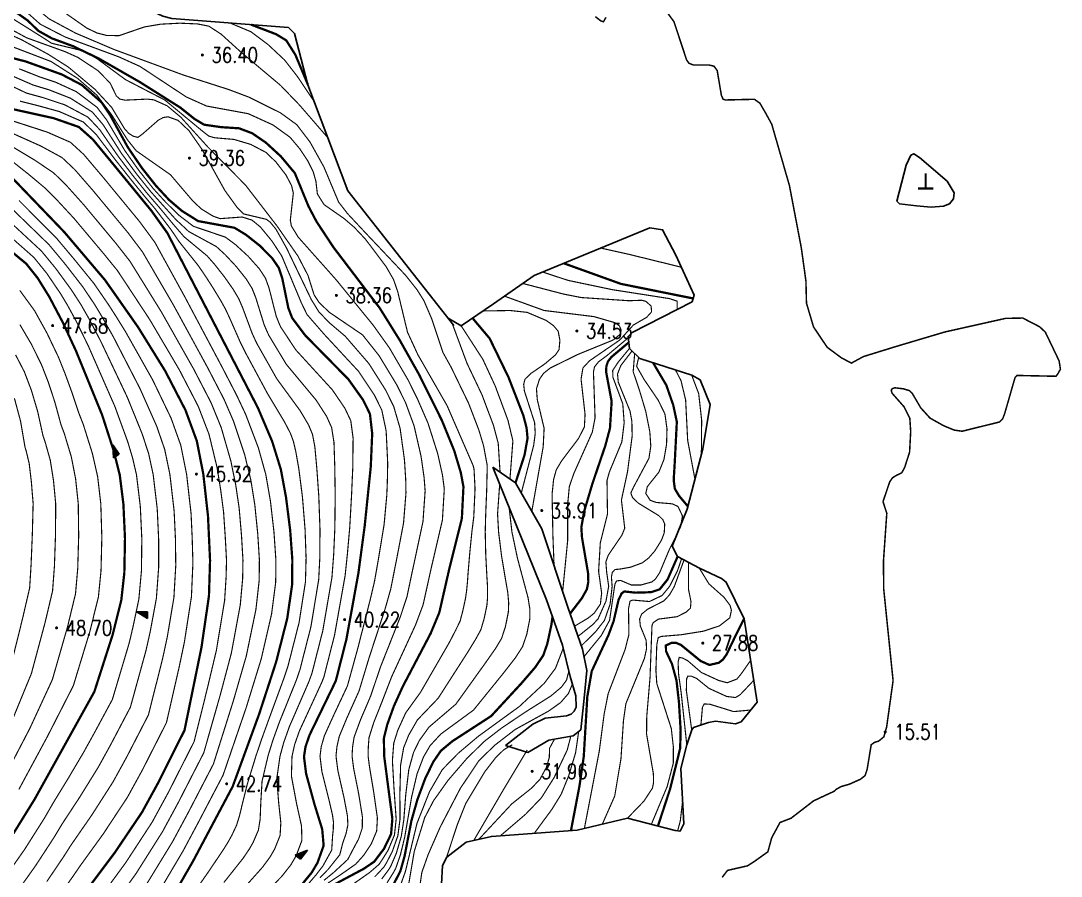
# Model space of a CAD drawing. Extents: x 404846 to 408477, y 3390929 to 3392894.
# Drawn here: x 406529 to 406598, y 3392298.3 to 3392355 of the extents above; entities that cross this region are included whole.
import ezdxf
from ezdxf.enums import TextEntityAlignment as Align

# ---------------------------------------------------------------- set-up
doc = ezdxf.new("R2010")
doc.units = 0
doc.header["$LTSCALE"] = 0.5
doc.layers.get('0').update_dxf_attribs({"linetype": 'CONTINUOUS'})
for name, color, linetype in [('DGX', 2, 'CONTINUOUS'), ('DMTZ', 3, 'CONTINUOUS'), ('GCD', 1, 'CONTINUOUS'), ('SXSS', 5, 'CONTINUOUS'), ('ZBTZ', 3, 'CONTINUOUS')]:
    doc.layers.add(name, color=color, linetype=linetype)
doc.styles.add('HZ', font='rs.shx', dxfattribs={"width": 0.8, "bigfont": 'hztxt.shx'})
doc.linetypes.add('1033B', pattern='A,1,[186,AAA.SHX,S=1,R=0,X=0,Y=0],1', length=2)
doc.linetypes.add('1161', pattern='A,0,[149,AAA.SHX,S=0.15,R=0,X=0,Y=0],-1.6', length=1.6)

# ---------------------------------------------------------------- blocks, each defined once
blk = doc.blocks.new('*U39')
at = {"linetype": 'Continuous'}
for points in [[(-0.3, 0.5), (0, 1.5), (-0.9, 0)], [(-0.3, 0.5), (0, 0), (0, 1.5)], [(-0.3, 0.5), (-0.9, 0), (0, 0)]]:
    blk.add_solid(points, dxfattribs=at)
blk = doc.blocks.new('gc201')
for p, q in [((0, 1.5), (-0.9, 0)), ((0, 0), (0, 1.5)), ((0, 0), (-0.9, 0))]:
    blk.add_line(p, q)
at = {"linetype": 'Continuous'}
blk.add_blockref('*U39', (0, 0), dxfattribs=at)
blk = doc.blocks.new('GC200')
at = {"linetype": 'Continuous', "const_width": 0.2, "flags": 128}
blk.add_lwpolyline([(-0.1, 0, 1), (0.1, 0, 1)], format="xyb", close=True, dxfattribs=at)
blk = doc.blocks.new('gc195')
for p, q in [((0, 0), (0, 2)), ((-1, 0), (1, 0))]:
    blk.add_line(p, q)
at = {"const_width": 0.3, "flags": 128}
for points in [[(0, 0), (0, 2)], [(1, 0), (-1, 0)]]:
    blk.add_lwpolyline(points, dxfattribs=at)

msp = doc.modelspace()

# ---------------------------------------------------------------- linework, layer by layer
at = {"layer": 'DGX', "linetype": 'Continuous', "flags": 128}
for points, const_width, elevation in [([(406549.385, 3392347.265), (406547.513, 3392349.427), (406546.251, 3392350.737), (406543.574, 3392352.988), (406542.314, 3392354.132), (406541.502, 3392354.661), (406540.743, 3392354.811), (406539.573, 3392354.86), (406538.297, 3392354.793), (406537.224, 3392354.61), (406535.547, 3392354.032), (406534.725, 3392354.046), (406534.092, 3392354.209), (406533.417, 3392354.53), (406531.621, 3392355.785), (406528.926, 3392358.342)], 0.075, 36), ([(406557.013, 3392333.031), (406556.28, 3392335.234), (406555.756, 3392336.462), (406555.291, 3392337.201), (406554.518, 3392338.172), (406551.823, 3392341.024), (406550.699, 3392342.228), (406550.099, 3392343.001), (406549.121, 3392345.336), (406548.203, 3392346.981), (406547.328, 3392348.13), (406546.248, 3392348.916), (406544.157, 3392349.955), (406542.84, 3392350.454), (406539.813, 3392351.423), (406535.214, 3392353.117), (406532.668, 3392354.2), (406530.911, 3392355.147), (406527.608, 3392357.882)], 0.075, 36.5), ([(406551.685, 3392334.201), (406549.476, 3392335.702), (406548.815, 3392336.336), (406548.475, 3392336.85), (406548.067, 3392338.146), (406547.4, 3392339.427), (406546.015, 3392341.419), (406543.926, 3392344.13), (406541.438, 3392346.647), (406539.65, 3392348.619), (406538.74, 3392349.38), (406537.846, 3392349.781), (406537.405, 3392349.827), (406535.941, 3392349.758), (406535.594, 3392349.831), (406535.366, 3392350.041), (406534.958, 3392350.889), (406534.145, 3392351.718), (406532.817, 3392352.591), (406531.981, 3392352.968), (406529.425, 3392353.891), (406525.185, 3392356.193), (406522.241, 3392356.992)], 0.075, 38.5), ([(406549.669, 3392297.695), (406551.771, 3392298.817), (406552.457, 3392299.284), (406553.104, 3392300.138), (406553.575, 3392301.11), (406553.661, 3392302.131), (406553.386, 3392304.22), (406553.118, 3392306.281), (406553.098, 3392307.458), (406553.317, 3392308.359), (406553.767, 3392309.61), (406554.356, 3392310.906), (406556.197, 3392314.412), (406556.771, 3392315.792), (406557.429, 3392318.676), (406558.266, 3392322.036), (406558.371, 3392324.134), (406558.196, 3392325.073), (406557.759, 3392326.527), (406556.95, 3392328.514), (406555.444, 3392331.548), (406554.142, 3392333.861), (406552.825, 3392335.974), (406549.758, 3392340.004), (406548.636, 3392341.706), (406548.107, 3392342.71), (406547.197, 3392344.926), (406546.275, 3392346.027), (406545.273, 3392346.946), (406544.369, 3392347.566), (406543.504, 3392347.892), (406542.314, 3392347.968), (406541.183, 3392348.133), (406540.545, 3392348.515), (406539.606, 3392349.266), (406536.926, 3392350.957), (406534.188, 3392352.524), (406532.491, 3392353.338), (406531.093, 3392353.855), (406530.2, 3392354.353), (406529.497, 3392355.032), (406527.955, 3392356.13)], 0.15, 37.5), ([(406552.387, 3392334.845), (406549.927, 3392337.863), (406547.425, 3392340.673), (406546.968, 3392341.418), (406546.898, 3392341.802), (406547.097, 3392343.602), (406546.981, 3392344.091), (406546.606, 3392344.804), (406545.946, 3392345.658), (406545.284, 3392346.294), (406544.277, 3392346.825), (406543.164, 3392347.156), (406541.88, 3392347.265), (406541.492, 3392347.379), (406541.061, 3392347.717), (406538.587, 3392349.763), (406535.966, 3392351.123), (406534.094, 3392352.504), (406533.172, 3392353.023), (406531.079, 3392353.529), (406530.53, 3392353.885), (406528.331, 3392355.265)], 0.075, 38), ([(406559.017, 3392325.53), (406557.287, 3392329.51), (406555.347, 3392332.894), (406554.663, 3392334.379), (406554.015, 3392337.068), (406553.74, 3392337.865), (406553.251, 3392338.716), (406551.875, 3392340.547), (406551.139, 3392341.327), (406550.45, 3392341.918), (406549.13, 3392342.838), (406548.691, 3392343.54), (406548.592, 3392344.397), (406548.407, 3392345.03), (406548.07, 3392345.708), (406547.534, 3392346.523), (406546.882, 3392347.297), (406545.751, 3392348.112), (406544.112, 3392348.861), (406541.349, 3392349.368), (406540.006, 3392349.969), (406536.935, 3392351.994), (406535.532, 3392352.629), (406531.974, 3392353.943), (406530.328, 3392354.793), (406529.361, 3392355.649)], 0.075, 37), ([(406549.166, 3392334.214), (406548.004, 3392335.548), (406547.632, 3392336.317), (406546.336, 3392339.416), (406545.677, 3392340.426), (406544.919, 3392341.346), (406544.359, 3392341.808), (406543.701, 3392342.012), (406542.241, 3392341.905), (406541.774, 3392342.071), (406540.999, 3392342.547), (406540.441, 3392343.071), (406538.951, 3392344.817), (406536.688, 3392346.401), (406536.111, 3392347.122), (406535.048, 3392348.801), (406534.084, 3392350.078), (406532.805, 3392351.199), (406531.032, 3392352.324), (406528.123, 3392353.436), (406523.585, 3392354.926)], 0.075, 39.5), ([(406550.539, 3392334.108), (406549.452, 3392335.033), (406548.791, 3392335.73), (406548.299, 3392336.52), (406546.642, 3392339.966), (406545.944, 3392341.21), (406545.565, 3392341.669), (406545.306, 3392341.861), (406543.805, 3392342.217), (406543.386, 3392342.629), (406542.558, 3392343.773), (406541.041, 3392346.502), (406540.182, 3392347.735), (406539.463, 3392348.416), (406538.801, 3392348.653), (406538.49, 3392348.611), (406538.155, 3392348.436), (406537.096, 3392347.508), (406536.793, 3392347.29), (406536.489, 3392347.369), (406536.186, 3392347.559), (406535.917, 3392347.857), (406535.052, 3392349.286), (406533.943, 3392350.482), (406532.2, 3392351.941), (406530.879, 3392352.783), (406529.127, 3392353.741), (406527.053, 3392354.689)], 0.075, 39), ([(406548.492, 3392349.645), (406547.363, 3392351.332), (406546.517, 3392352.419), (406545.414, 3392353.45), (406544.287, 3392354.292), (406542.908, 3392354.869)], 0.075, 35.5), ([(406548.064, 3392350.784), (406547.231, 3392352.767), (406546.628, 3392353.72), (406545.956, 3392354.129), (406544.298, 3392354.764)], 0.15, 35), ([(406547.648, 3392297.747), (406548.321, 3392298.571), (406548.701, 3392299.216), (406549.107, 3392300.354), (406549.011, 3392301.433), (406548.496, 3392303.095), (406547.943, 3392305.122), (406547.803, 3392306.237), (406547.907, 3392306.912), (406548.171, 3392307.677), (406549.912, 3392311.266), (406549.912, 3392311.266), (406550.616, 3392314.03), (406551.409, 3392318.403), (406551.825, 3392321.523), (406552.23, 3392325.467), (406552.324, 3392327.659), (406552.174, 3392328.961), (406551.719, 3392329.89), (406550.743, 3392331.26), (406547.888, 3392334.166), (406547.027, 3392335.307), (406546.767, 3392335.978), (406546.361, 3392337.965), (406546.133, 3392338.644), (406545.696, 3392339.283), (406544.876, 3392340.11), (406543.967, 3392340.831), (406543.199, 3392341.299), (406543.199, 3392341.299), (406540.789, 3392341.743), (406539.707, 3392342.423), (406538.862, 3392343.147), (406538.005, 3392344.071), (406537.073, 3392345.249), (406536.13, 3392346.633), (406534.952, 3392348.772), (406534.385, 3392349.615), (406533.076, 3392350.768), (406531.747, 3392351.463), (406529.362, 3392352.322), (406524.436, 3392353.606)], 0.15, 40), ([(406528.934, 3392351.835), (406530.284, 3392351.298), (406531.332, 3392350.952), (406532.703, 3392350.327), (406534.084, 3392349.288), (406534.723, 3392348.449), (406535.922, 3392346.427), (406536.883, 3392345.067), (406537.814, 3392343.899), (406538.114, 3392343.567), (406538.627, 3392343.004), (406539.516, 3392342.128), (406540.479, 3392341.396), (406542.595, 3392340.678), (406543.278, 3392340.17), (406543.591, 3392339.883), (406544.094, 3392339.422), (406544.839, 3392338.589), (406545.248, 3392337.963), (406545.485, 3392337.313), (406545.966, 3392335.425), (406546.162, 3392334.943), (406546.255, 3392334.73), (406547.26, 3392333.207), (406549.679, 3392330.564), (406550.483, 3392329.384), (406550.515, 3392329.336), (406550.905, 3392328.51), (406551.058, 3392327.362), (406551.038, 3392325.43), (406550.957, 3392323.594), (406550.838, 3392321.472), (406550.684, 3392319.717), (406550.532, 3392318.259), (406549.831, 3392314.305), (406549.121, 3392311.519), (406548.971, 3392311.141), (406547.503, 3392307.956), (406547.184, 3392307.048), (406547.009, 3392306.257), (406546.971, 3392304.951), (406547.311, 3392303.14), (406547.639, 3392301.652), (406547.665, 3392300.691), (406547.281, 3392299.67), (406546.941, 3392299.087), (406546.351, 3392298.331), (406544.523, 3392296.462)], 0.075, 40.5), ([(406528.506, 3392351.348), (406529.85, 3392350.762), (406530.917, 3392350.44), (406532.329, 3392349.886), (406533.784, 3392348.961), (406534.495, 3392348.126), (406535.714, 3392346.221), (406536.693, 3392344.886), (406537.623, 3392343.727), (406537.918, 3392343.393), (406538.392, 3392342.862), (406539.325, 3392341.833), (406540.169, 3392341.048), (406541.991, 3392340.056), (406542.589, 3392339.51), (406542.866, 3392339.212), (406543.312, 3392338.734), (406543.982, 3392337.894), (406544.363, 3392337.281), (406544.609, 3392336.662), (406545.164, 3392334.871), (406545.363, 3392334.41), (406545.483, 3392334.153), (406546.632, 3392332.248), (406548.615, 3392329.868), (406549.285, 3392328.826), (406549.311, 3392328.783), (406549.636, 3392328.058), (406549.792, 3392327.065), (406549.846, 3392325.394), (406549.871, 3392323.552), (406549.85, 3392321.421), (406549.77, 3392319.616), (406549.655, 3392318.116), (406549.047, 3392314.579), (406548.331, 3392311.771), (406548.133, 3392311.227), (406546.836, 3392308.236), (406546.461, 3392307.183), (406546.215, 3392306.276), (406545.998, 3392304.781), (406546.127, 3392303.184), (406546.268, 3392301.871), (406546.222, 3392301.027), (406545.861, 3392300.125), (406545.561, 3392299.602), (406545.055, 3392298.915), (406543.508, 3392297.182)], 0.075, 41), ([(406528.078, 3392350.861), (406529.416, 3392350.225), (406530.501, 3392349.928), (406531.956, 3392349.445), (406533.484, 3392348.634), (406534.267, 3392347.802), (406535.506, 3392346.015), (406536.503, 3392344.705), (406537.432, 3392343.555), (406537.721, 3392343.22), (406538.157, 3392342.719), (406539.134, 3392341.538), (406539.86, 3392340.7), (406541.386, 3392339.435), (406541.9, 3392338.849), (406542.142, 3392338.541), (406542.53, 3392338.046), (406543.125, 3392337.199), (406543.478, 3392336.6), (406543.734, 3392336.01), (406544.362, 3392334.317), (406544.563, 3392333.877), (406544.71, 3392333.576), (406546.003, 3392331.289), (406547.551, 3392329.172), (406548.087, 3392328.267), (406548.108, 3392328.229), (406548.368, 3392327.607), (406548.526, 3392326.767), (406548.654, 3392325.357), (406548.785, 3392323.51), (406548.862, 3392321.37), (406548.857, 3392319.515), (406548.778, 3392317.973), (406548.262, 3392314.854), (406547.54, 3392312.024), (406547.296, 3392311.314), (406546.168, 3392308.515), (406545.737, 3392307.318), (406545.421, 3392306.295), (406545.025, 3392304.611), (406544.942, 3392303.229), (406544.897, 3392302.09), (406544.779, 3392301.364), (406544.442, 3392300.579), (406544.182, 3392300.118), (406543.759, 3392299.498), (406542.494, 3392297.903)], 0.075, 41.5), ([(406528.982, 3392349.689), (406530.086, 3392349.416), (406531.583, 3392349.005), (406533.184, 3392348.306), (406534.038, 3392347.479), (406535.297, 3392345.809), (406536.313, 3392344.523), (406537.241, 3392343.383), (406537.525, 3392343.046), (406537.922, 3392342.577), (406538.943, 3392341.243), (406539.55, 3392340.352), (406540.782, 3392338.814), (406541.211, 3392338.188), (406541.417, 3392337.87), (406541.748, 3392337.358), (406542.268, 3392336.504), (406542.593, 3392335.919), (406542.858, 3392335.359), (406543.56, 3392333.763), (406543.764, 3392333.344), (406543.938, 3392332.999), (406545.375, 3392330.329), (406546.487, 3392328.476), (406546.89, 3392327.708), (406546.904, 3392327.676), (406547.099, 3392327.155), (406547.26, 3392326.47), (406547.462, 3392325.321), (406547.7, 3392323.469), (406547.875, 3392321.318), (406547.943, 3392319.414), (406547.901, 3392317.83), (406547.478, 3392315.129), (406546.75, 3392312.276), (406546.458, 3392311.401), (406545.501, 3392308.794), (406545.014, 3392307.453), (406544.627, 3392306.315), (406544.052, 3392304.441), (406543.758, 3392303.273), (406543.526, 3392302.309), (406543.336, 3392301.7), (406543.022, 3392301.034), (406542.802, 3392300.633), (406542.462, 3392300.082), (406541.479, 3392298.624), (406540.008, 3392296.507)], 0.075, 42), ([(406538.758, 3392296.368), (406540.465, 3392299.345), (406543.079, 3392304.27), (406544.834, 3392309.074), (406545.959, 3392312.529), (406546.693, 3392315.403), (406547.024, 3392317.687), (406547.03, 3392319.313), (406546.887, 3392321.267), (406546.614, 3392323.427), (406546.27, 3392325.284), (406545.692, 3392327.149), (406544.747, 3392329.37), (406540.692, 3392337.198), (406538.751, 3392340.948), (406537.687, 3392342.434), (406535.089, 3392345.603), (406533.81, 3392347.155), (406532.883, 3392347.979), (406531.21, 3392348.564), (406528.548, 3392349.153)], 0.15, 42.5), ([(406538.064, 3392297.077), (406539.786, 3392299.988), (406540.789, 3392301.865), (406542.44, 3392305.015), (406543.975, 3392309.5), (406544.969, 3392312.721), (406545.656, 3392315.701), (406545.929, 3392317.804), (406545.94, 3392319.3), (406545.813, 3392321.143), (406545.58, 3392323.182), (406545.274, 3392324.941), (406544.78, 3392326.714), (406543.938, 3392328.931), (406543.35, 3392330.183), (406542.581, 3392331.668), (406542.375, 3392332.067), (406539.914, 3392336.703), (406537.925, 3392340.326), (406536.907, 3392341.711), (406534.455, 3392344.686), (406533.206, 3392346.161), (406532.327, 3392346.965), (406530.789, 3392347.639), (406528.355, 3392348.428)], 0.075, 43), ([(406537.369, 3392297.787), (406539.107, 3392300.632), (406540.134, 3392302.541), (406541.802, 3392305.759), (406543.117, 3392309.926), (406543.979, 3392312.912), (406544.618, 3392315.999), (406544.834, 3392317.921), (406544.849, 3392319.287), (406544.738, 3392321.019), (406544.545, 3392322.937), (406544.278, 3392324.597), (406543.867, 3392326.28), (406543.128, 3392328.491), (406542.5, 3392329.94), (406541.621, 3392331.637), (406541.433, 3392332.002), (406539.136, 3392336.208), (406537.098, 3392339.703), (406536.126, 3392340.987), (406533.82, 3392343.768), (406532.603, 3392345.167), (406531.77, 3392345.95), (406530.369, 3392346.714), (406528.162, 3392347.703)], 0.075, 43.5), ([(406535.078, 3392296.267), (406536.674, 3392298.496), (406538.429, 3392301.275), (406539.48, 3392303.218), (406541.163, 3392306.503), (406542.259, 3392310.352), (406542.989, 3392313.104), (406543.58, 3392316.296), (406543.738, 3392318.038), (406543.759, 3392319.273), (406543.663, 3392320.895), (406543.51, 3392322.692), (406543.281, 3392324.253), (406542.955, 3392325.845), (406542.319, 3392328.052), (406541.649, 3392329.698), (406540.662, 3392331.607), (406540.491, 3392331.937), (406538.358, 3392335.712), (406536.271, 3392339.08), (406535.345, 3392340.263), (406533.186, 3392342.85), (406532, 3392344.174), (406531.213, 3392344.936), (406529.949, 3392345.789), (406527.97, 3392346.977)], 0.075, 44), ([(406534.372, 3392297.009), (406535.98, 3392299.205), (406537.75, 3392301.918), (406538.825, 3392303.894), (406540.524, 3392307.247), (406541.401, 3392310.778), (406541.999, 3392313.296), (406542.543, 3392316.594), (406542.643, 3392318.156), (406542.669, 3392319.26), (406542.588, 3392320.771), (406542.476, 3392322.447), (406542.285, 3392323.91), (406542.043, 3392325.41), (406541.509, 3392327.612), (406540.799, 3392329.456), (406539.702, 3392331.576), (406539.549, 3392331.871), (406537.58, 3392335.217), (406535.444, 3392338.458), (406534.565, 3392339.539), (406532.552, 3392341.933), (406531.396, 3392343.18), (406530.656, 3392343.922), (406529.529, 3392344.864), (406527.777, 3392346.252)], 0.075, 44.5), ([(406528.61, 3392291.029), (406531.508, 3392294.869), (406535.285, 3392299.914), (406537.071, 3392302.562), (406538.171, 3392304.57), (406539.885, 3392307.991), (406541.009, 3392313.487), (406541.505, 3392316.892), (406541.579, 3392319.246), (406541.441, 3392322.202), (406541.131, 3392324.976), (406540.7, 3392327.173), (406539.948, 3392329.214), (406538.607, 3392331.806), (406536.801, 3392334.722), (406534.617, 3392337.835), (406531.918, 3392341.015), (406527.584, 3392345.526)], 0.15, 45), ([(406531.5, 3392296.905), (406532.489, 3392298.306), (406532.984, 3392299.028), (406534.505, 3392301.131), (406536.107, 3392303.561), (406537.11, 3392305.391), (406538.69, 3392308.501), (406539.531, 3392312.186), (406539.609, 3392312.554), (406539.878, 3392313.842), (406540.344, 3392316.842), (406540.442, 3392319.08), (406540.396, 3392320.716), (406540.32, 3392322.361), (406540.024, 3392324.964), (406539.636, 3392326.89), (406538.993, 3392328.685), (406537.771, 3392331.223), (406535.979, 3392334.406), (406535.304, 3392335.495), (406534.844, 3392336.21), (406533.878, 3392337.612), (406532.545, 3392339.25), (406531.413, 3392340.596), (406528.913, 3392343.113)], 0.075, 45.5), ([(406530.761, 3392297.966), (406531.854, 3392299.584), (406532.39, 3392300.423), (406533.724, 3392302.348), (406535.142, 3392304.56), (406536.05, 3392306.212), (406537.494, 3392309.011), (406538.425, 3392312.71), (406538.508, 3392313.081), (406538.747, 3392314.197), (406539.183, 3392316.791), (406539.306, 3392318.914), (406539.283, 3392320.712), (406539.198, 3392322.52), (406538.917, 3392324.953), (406538.573, 3392326.606), (406538.039, 3392328.156), (406536.935, 3392330.64), (406535.157, 3392334.091), (406534.435, 3392335.373), (406533.932, 3392336.21), (406533.14, 3392337.39), (406531.947, 3392338.929), (406530.908, 3392340.176), (406528.538, 3392342.474)], 0.075, 46), ([(406528.977, 3392297.556), (406530.023, 3392299.027), (406531.219, 3392300.862), (406531.797, 3392301.818), (406532.944, 3392303.565), (406534.178, 3392305.559), (406534.99, 3392307.033), (406536.298, 3392309.521), (406537.32, 3392313.234), (406537.407, 3392313.608), (406537.616, 3392314.551), (406538.022, 3392316.741), (406538.169, 3392318.748), (406538.169, 3392320.709), (406538.077, 3392322.679), (406537.809, 3392324.942), (406537.509, 3392326.323), (406537.084, 3392327.628), (406536.099, 3392330.056), (406534.335, 3392333.776), (406533.566, 3392335.251), (406533.019, 3392336.21), (406532.401, 3392337.167), (406531.349, 3392338.608), (406530.404, 3392339.757), (406528.163, 3392341.835)], 0.075, 46.5), ([(406528.134, 3392298.452), (406529.284, 3392300.089), (406530.584, 3392302.14), (406531.204, 3392303.214), (406532.164, 3392304.782), (406533.214, 3392306.558), (406533.93, 3392307.854), (406535.103, 3392310.031), (406536.215, 3392313.759), (406536.306, 3392314.136), (406536.485, 3392314.906), (406536.861, 3392316.69), (406537.033, 3392318.581), (406537.055, 3392320.705), (406536.956, 3392322.838), (406536.702, 3392324.931), (406536.445, 3392326.04), (406536.129, 3392327.099), (406535.263, 3392329.473), (406533.513, 3392333.46), (406532.697, 3392335.129), (406532.106, 3392336.21), (406531.663, 3392336.944), (406530.751, 3392338.287), (406529.899, 3392339.337), (406527.788, 3392341.196)], 0.075, 47), ([(406528.546, 3392301.15), (406529.949, 3392303.418), (406533.907, 3392310.541), (406535.11, 3392314.283), (406535.699, 3392316.64), (406535.896, 3392318.415), (406535.941, 3392320.701), (406535.834, 3392322.998), (406535.595, 3392324.919), (406535.174, 3392326.57), (406534.427, 3392328.889), (406532.69, 3392333.145), (406531.828, 3392335.007), (406530.924, 3392336.722), (406530.153, 3392337.966), (406529.395, 3392338.918), (406527.413, 3392340.557)], 0.15, 47.5), ([(406572.807, 3392338.687), (406569.372, 3392339.531), (406567.468, 3392339.956)], 0.075, 32), ([(406573.592, 3392336.616), (406568.811, 3392337.58), (406565.025, 3392338.943)], 0.15, 32.5), ([(406572.532, 3392335.888), (406572.533, 3392336.433), (406572.05, 3392336.601), (406568.229, 3392337.199), (406565.31, 3392337.811), (406563.628, 3392338.364)], 0.075, 33), ([(406564.38, 3392318.857), (406564.298, 3392320.946), (406564.247, 3392323.658), (406564.346, 3392324.608), (406564.521, 3392325.248), (406564.864, 3392325.833), (406565.988, 3392327.32), (406566.386, 3392328.094), (406566.432, 3392328.927), (406566.166, 3392331.271), (406566.292, 3392332.011), (406566.734, 3392332.487), (406568.729, 3392333.857), (406569.631, 3392334.852), (406570.508, 3392335.361), (406570.838, 3392335.724), (406570.811, 3392336.106), (406570.472, 3392336.419), (406570.191, 3392336.496), (406569.348, 3392336.463), (406566.178, 3392336.675), (406565.035, 3392336.898), (406562.309, 3392337.607)], 0.075, 33.5), ([(406528.971, 3392337.146), (406529.95, 3392335.8), (406530.781, 3392334.297), (406531.549, 3392332.685), (406531.98, 3392331.602), (406532.428, 3392330.373), (406532.892, 3392328.989), (406533.17, 3392328.285), (406533.779, 3392326.344), (406534.13, 3392324.797), (406534.339, 3392323.003), (406534.406, 3392320.776), (406534.352, 3392318.56), (406534.18, 3392316.837), (406533.621, 3392314.566), (406532.518, 3392310.948), (406530.816, 3392307.612), (406528.908, 3392304.071)], 0.075, 48), ([(406562.901, 3392322.496), (406563.325, 3392324.91), (406563.657, 3392326.788), (406563.718, 3392328.005), (406563.261, 3392329.926), (406563.212, 3392330.63), (406563.41, 3392331.264), (406563.686, 3392331.652), (406564.113, 3392331.998), (406565.972, 3392332.912), (406568.278, 3392333.853), (406568.791, 3392334.262), (406568.819, 3392334.543), (406568.7, 3392334.806), (406568.411, 3392335.008), (406567.022, 3392335.411), (406563.714, 3392335.818), (406561.091, 3392336.767)], 0.075, 34), ([(406561.825, 3392324.401), (406562.419, 3392326.232), (406562.62, 3392327.346), (406562.555, 3392328.038), (406562.345, 3392328.847), (406561.362, 3392331.381), (406560.105, 3392333.968), (406558.977, 3392335.308)], 0.15, 35), ([(406559.671, 3392335.786), (406561.485, 3392335.815), (406562.588, 3392335.693), (406563.846, 3392335.162), (406564.339, 3392334.815), (406564.649, 3392334.445), (406564.764, 3392333.843), (406564.708, 3392333.224), (406564.483, 3392332.885), (406563.761, 3392332.273), (406562.861, 3392331.657), (406562.453, 3392331.269), (406562.362, 3392330.926), (406562.41, 3392330.481), (406563.086, 3392328.391), (406563.129, 3392327.669), (406563.026, 3392326.876), (406562.206, 3392323.726)], 0.075, 34.5), ([(406528.976, 3392334.878), (406529.735, 3392333.588), (406530.408, 3392332.224), (406530.857, 3392331.067), (406531.292, 3392329.745), (406531.699, 3392328.249), (406531.913, 3392327.681), (406532.384, 3392326.118), (406532.666, 3392324.675), (406532.844, 3392323.008), (406532.871, 3392320.851), (406532.808, 3392318.705), (406532.661, 3392317.035), (406532.133, 3392314.849), (406531.129, 3392311.354), (406529.637, 3392308.122), (406527.867, 3392304.725)], 0.075, 48.5), ([(406552.387, 3392334.845), (406553.462, 3392333.341), (406554.699, 3392331.216), (406555.321, 3392329.96), (406556.025, 3392328.343), (406556.655, 3392326.36), (406556.711, 3392326.125), (406556.979, 3392324.92), (406557.102, 3392323.995), (406556.978, 3392321.934), (406556.295, 3392318.994), (406556.25, 3392318.807), (406555.698, 3392316.314), (406555.196, 3392314.971), (406553.608, 3392311.531), (406552.996, 3392309.941), (406552.431, 3392308.518), (406552.112, 3392307.502), (406552.067, 3392306.902), (406552.053, 3392306.39), (406552.06, 3392306.23), (406552.148, 3392305.55), (406552.408, 3392303.995), (406552.669, 3392302.191), (406552.62, 3392301.31), (406552.264, 3392300.465), (406551.768, 3392299.714), (406551.238, 3392299.125), (406550.118, 3392298.342), (406549.399, 3392297.87)], 0.075, 38), ([(406557.614, 3392334.993), (406558.606, 3392332.318), (406559.597, 3392330.234), (406560.356, 3392328.221), (406560.676, 3392327.018), (406560.798, 3392325.103)], 0.075, 36), ([(406558.228, 3392334.79), (406559.66, 3392332.575), (406560.479, 3392330.807), (406561.321, 3392328.542), (406561.648, 3392327.182), (406561.455, 3392324.654)], 0.075, 35.5), ([(406549.166, 3392334.214), (406551.423, 3392331.78), (406552.464, 3392330.221), (406552.961, 3392329.211), (406553.249, 3392327.83), (406553.344, 3392325.861), (406553.35, 3392325.632), (406553.328, 3392324.462), (406553.292, 3392323.578), (406553.113, 3392321.626), (406552.73, 3392319.3), (406552.712, 3392319.201), (406552.481, 3392317.88), (406552.192, 3392316.646), (406551.364, 3392313.405), (406550.683, 3392310.935), (406549.773, 3392308.994), (406549.156, 3392307.633), (406548.947, 3392306.91), (406548.866, 3392306.275), (406548.888, 3392306.077), (406548.995, 3392305.229), (406549.474, 3392303.32), (406549.693, 3392302.372), (406549.756, 3392301.91), (406549.746, 3392301.444), (406549.7, 3392301.003), (406549.64, 3392300.047), (406549.055, 3392298.997), (406548.591, 3392298.396), (406547.911, 3392297.598)], 0.075, 39.5), ([(406550.539, 3392334.108), (406552.103, 3392332.3), (406553.209, 3392330.553), (406553.748, 3392329.461), (406554.174, 3392328.001), (406554.448, 3392326.027), (406554.47, 3392325.796), (406554.545, 3392324.615), (406554.562, 3392323.717), (406554.402, 3392321.729), (406553.918, 3392319.198), (406553.891, 3392319.07), (406553.553, 3392317.358), (406553.194, 3392316.088), (406552.112, 3392312.781), (406551.454, 3392310.604), (406550.659, 3392308.835), (406550.141, 3392307.589), (406549.987, 3392306.907), (406549.928, 3392306.314), (406549.945, 3392306.128), (406550.046, 3392305.336), (406550.452, 3392303.545), (406550.685, 3392302.312), (406550.71, 3392301.71), (406550.585, 3392301.118), (406550.389, 3392300.574), (406550.173, 3392299.739), (406549.409, 3392298.779), (406548.86, 3392298.221)], 0.075, 39), ([(406551.685, 3392334.201), (406552.782, 3392332.821), (406553.954, 3392330.885), (406554.534, 3392329.71), (406555.1, 3392328.172), (406555.552, 3392326.194), (406555.59, 3392325.96), (406555.762, 3392324.767), (406555.832, 3392323.856), (406555.69, 3392321.831), (406555.106, 3392319.096), (406555.07, 3392318.938), (406554.626, 3392316.836), (406554.195, 3392315.529), (406552.86, 3392312.156), (406552.225, 3392310.272), (406551.545, 3392308.677), (406551.127, 3392307.546), (406551.027, 3392306.905), (406550.991, 3392306.352), (406551.003, 3392306.179), (406551.097, 3392305.443), (406551.43, 3392303.77), (406551.677, 3392302.251), (406551.665, 3392301.51), (406551.425, 3392300.791), (406551.078, 3392300.144), (406550.706, 3392299.432), (406549.764, 3392298.561), (406549.13, 3392298.046)], 0.075, 38.5), ([(406564.943, 3392317.163), (406565.282, 3392320.61), (406565.278, 3392322.962), (406565.388, 3392324.137), (406565.682, 3392325.002), (406566.914, 3392327.758), (406567.095, 3392328.711), (406566.988, 3392331.734), (406567.055, 3392332.075), (406567.328, 3392332.418), (406567.892, 3392332.836), (406569.291, 3392334.005)], 0.075, 33), ([(406565.432, 3392315.717), (406566.218, 3392316.743), (406566.554, 3392317.345), (406566.648, 3392317.834), (406566.628, 3392318.429), (406566.23, 3392320.75), (406566.184, 3392321.434), (406566.364, 3392322.478), (406566.925, 3392324.359), (406567.774, 3392326.858), (406568.083, 3392328.016), (406568.193, 3392329.791), (406567.829, 3392331.734), (406567.841, 3392332.109), (406567.948, 3392332.438), (406568.18, 3392332.736), (406569.329, 3392333.701)], 0.15, 32.5), ([(406565.725, 3392314.886), (406566.646, 3392315.437), (406567.045, 3392315.763), (406567.447, 3392316.36), (406567.531, 3392317.086), (406567.328, 3392318.531), (406567.442, 3392320.428), (406567.917, 3392322.329), (406567.885, 3392324.545), (406568.042, 3392325.11), (406568.87, 3392327.11), (406569.023, 3392328.372), (406568.932, 3392329.629), (406568.272, 3392331.406), (406568.263, 3392331.842), (406568.618, 3392332.381), (406569.378, 3392333.307)], 0.075, 32), ([(406569.547, 3392333.138), (406568.803, 3392332.172), (406568.582, 3392331.606), (406568.631, 3392331.072), (406569.411, 3392329.148), (406569.535, 3392328.46), (406569.551, 3392327.477), (406569.245, 3392325.127), (406568.841, 3392323.253), (406569.06, 3392321.386), (406568.875, 3392320.931), (406567.967, 3392319.593), (406567.81, 3392319.152), (406567.864, 3392318.469), (406567.997, 3392317.539), (406567.818, 3392316.558), (406567.291, 3392315.373), (406566.936, 3392314.992), (406565.961, 3392314.216)], 0.075, 31.5), ([(406528.689, 3392332.878), (406529.267, 3392331.764), (406529.735, 3392330.533), (406530.155, 3392329.117), (406530.507, 3392327.509), (406530.656, 3392327.077), (406530.989, 3392325.892), (406531.202, 3392324.553), (406531.348, 3392323.013), (406531.336, 3392320.926), (406531.263, 3392318.85), (406531.142, 3392317.233), (406530.644, 3392315.131), (406529.74, 3392311.76), (406528.457, 3392308.632)], 0.075, 49), ([(406557.013, 3392333.031), (406557.552, 3392332.062), (406558.715, 3392329.661), (406559.391, 3392327.899), (406559.704, 3392326.855), (406559.949, 3392325.542), (406559.911, 3392323.876), (406559.843, 3392322.229), (406559.816, 3392321.145), (406559.847, 3392319.674), (406559.927, 3392318.152), (406559.972, 3392317.442), (406559.972, 3392316.812), (406559.924, 3392316.26), (406559.74, 3392315.382), (406559.529, 3392314.667), (406559.521, 3392314.65), (406559.174, 3392314.015), (406558.607, 3392313.093), (406556.697, 3392310.118), (406555.317, 3392308.675), (406554.74, 3392307.667), (406554.409, 3392306.838), (406554.207, 3392305.689), (406554.161, 3392303.895), (406554.165, 3392302.076), (406554.025, 3392301.004), (406553.649, 3392299.938), (406553.246, 3392299.162), (406553.094, 3392298.923), (406552.598, 3392298.388), (406552.489, 3392298.279)], 0.075, 36.5), ([(406566.182, 3392313.588), (406567.143, 3392314.542), (406567.714, 3392315.272), (406568.09, 3392316.35), (406568.225, 3392317.513), (406568.18, 3392318.176), (406568.239, 3392318.457), (406568.41, 3392318.646), (406568.41, 3392318.646), (406568.775, 3392318.682), (406569.437, 3392318.801), (406570.223, 3392319.089), (406570.643, 3392319.41), (406571.056, 3392319.884), (406571.499, 3392320.597), (406571.678, 3392321.075), (406571.711, 3392321.66), (406571.585, 3392321.956), (406571.314, 3392322.222), (406569.96, 3392323.048), (406569.577, 3392323.419), (406569.464, 3392323.715), (406569.642, 3392324.106), (406570.666, 3392326.021), (406570.787, 3392326.822), (406570.723, 3392327.781), (406570.455, 3392329.124), (406570.027, 3392330.554), (406569.62, 3392331.759), (406569.718, 3392332.967)], 0.075, 31), ([(406566.359, 3392312.867), (406567.51, 3392314.282), (406568.057, 3392315.281), (406568.408, 3392317.677), (406568.522, 3392317.894), (406568.79, 3392317.924), (406569.495, 3392317.624), (406569.495, 3392317.624), (406570.124, 3392317.62), (406570.867, 3392317.829), (406571.089, 3392318.007), (406571.374, 3392318.439), (406572.036, 3392320.019), (406572.757, 3392321.454), (406572.887, 3392322.197), (406572.593, 3392322.824), (406572.22, 3392323.001), (406571.143, 3392323.094), (406570.751, 3392323.237), (406570.451, 3392323.692), (406570.561, 3392324.145), (406571.326, 3392325.107), (406571.658, 3392325.936), (406571.832, 3392326.946), (406571.861, 3392327.967), (406571.727, 3392328.95), (406571.284, 3392329.863), (406570.345, 3392331.244), (406569.847, 3392332.119), (406569.985, 3392332.699)], 0.075, 30.5), ([(406573.248, 3392322.832), (406572.661, 3392323.532), (406572.382, 3392324.001), (406572.305, 3392324.578), (406572.375, 3392325.736), (406572.513, 3392328.441), (406572.277, 3392329.542), (406571.815, 3392330.87), (406570.945, 3392332.342)], 0.15, 30), ([(406573.712, 3392324.64), (406573.231, 3392327.213), (406573.096, 3392329.889), (406572.791, 3392331.159), (406572.431, 3392331.864)], 0.075, 29.5), ([(406574.139, 3392326.301), (406574.158, 3392328.539), (406573.961, 3392330.312), (406573.501, 3392331.521)], 0.075, 29), ([(406528.612, 3392329.999), (406529.018, 3392328.489), (406529.314, 3392326.769), (406529.4, 3392326.473), (406529.594, 3392325.666), (406529.738, 3392324.431), (406529.853, 3392323.018), (406529.801, 3392321.002), (406529.719, 3392318.996), (406529.623, 3392317.43), (406529.156, 3392315.414), (406528.351, 3392312.167)], 0.075, 49.5), ([(406559.017, 3392325.53), (406559.072, 3392325.307), (406559.141, 3392324.005), (406559.055, 3392322.133), (406558.931, 3392321.149), (406558.796, 3392319.809), (406558.678, 3392318.414), (406558.633, 3392317.763), (406558.574, 3392317.19), (406558.499, 3392316.691), (406558.325, 3392315.893), (406558.152, 3392315.238), (406558.146, 3392315.221), (406557.858, 3392314.628), (406557.402, 3392313.753), (406555.527, 3392310.512), (406554.542, 3392309.142), (406554.028, 3392308.013), (406553.753, 3392307.148), (406553.663, 3392305.985), (406553.774, 3392304.058), (406553.913, 3392302.103), (406553.8, 3392301.057), (406553.377, 3392300.038), (406552.93, 3392299.326), (406552.775, 3392299.104), (406552.244, 3392298.643), (406552.13, 3392298.548), (406550.133, 3392297.15)], 0.075, 37), ([(406560.775, 3392324.322), (406560.632, 3392322.325), (406560.7, 3392321.14), (406560.898, 3392319.54), (406561.176, 3392317.89), (406561.31, 3392317.121), (406561.37, 3392316.434), (406561.348, 3392315.83), (406561.155, 3392314.87), (406560.906, 3392314.097), (406560.896, 3392314.078), (406560.49, 3392313.402), (406559.811, 3392312.433), (406557.868, 3392309.724), (406556.093, 3392308.208), (406555.451, 3392307.321), (406555.065, 3392306.528), (406554.751, 3392305.394), (406554.549, 3392303.733), (406554.418, 3392302.048), (406554.25, 3392300.952), (406553.922, 3392299.838), (406553.563, 3392298.997), (406553.412, 3392298.742), (406552.952, 3392298.133)], 0.075, 36), ([(406561.395, 3392322.792), (406561.585, 3392321.136), (406561.949, 3392319.406), (406562.425, 3392317.627), (406562.649, 3392316.799), (406562.768, 3392316.055), (406562.773, 3392315.399), (406562.57, 3392314.359), (406562.284, 3392313.527), (406562.271, 3392313.507), (406561.806, 3392312.788), (406561.016, 3392311.773), (406559.039, 3392309.331), (406556.868, 3392307.741), (406556.162, 3392306.975), (406555.721, 3392306.217), (406555.296, 3392305.098), (406554.937, 3392303.571), (406554.67, 3392302.02), (406554.476, 3392300.899), (406554.195, 3392299.738), (406553.879, 3392298.832), (406553.73, 3392298.561), (406553.306, 3392297.878)], 0.075, 35.5), ([(406565.496, 3392301.342), (406566.06, 3392304.294), (406566.344, 3392306.242), (406566.58, 3392310.219), (406566.874, 3392311.915), (406567.988, 3392314.312), (406568.322, 3392315.22), (406568.656, 3392316.658), (406568.856, 3392317.068), (406569.031, 3392317.194), (406569.775, 3392317.114), (406570.805, 3392317.144), (406571.376, 3392317.335), (406571.902, 3392317.992), (406572.565, 3392319.508)], 0.15, 30), ([(406566.387, 3392301.488), (406567.372, 3392306.605), (406567.7, 3392309.09), (406567.962, 3392310.419), (406569.088, 3392313.354), (406569.334, 3392314.324), (406569.313, 3392316.062), (406569.411, 3392316.554), (406569.584, 3392316.624), (406570.696, 3392316.527), (406571.536, 3392316.927), (406572.035, 3392317.534), (406572.558, 3392318.577), (406572.831, 3392319.365)], 0.075, 29.5), ([(406572.991, 3392319.278), (406572.341, 3392317.513), (406572.024, 3392316.962), (406571.651, 3392316.567), (406570.584, 3392316.021), (406570.182, 3392315.695), (406570.047, 3392315.364), (406570.093, 3392314.91), (406570.482, 3392313.951), (406570.504, 3392313.388), (406570.366, 3392312.759), (406569.137, 3392309.761), (406568.975, 3392308.62), (406568.812, 3392306.122), (406568.396, 3392303.631), (406567.576, 3392301.772)], 0.075, 29), ([(406569.25, 3392302.173), (406570.325, 3392303.288), (406570.896, 3392304.155), (406570.971, 3392304.517), (406570.958, 3392305.118), (406570.508, 3392307.74), (406570.519, 3392308.894), (406570.739, 3392311.519), (406570.842, 3392314.323), (406570.866, 3392314.935), (406570.94, 3392315.123), (406571.291, 3392315.361), (406572.529, 3392315.522), (406573.131, 3392315.824), (406573.417, 3392316.092), (406573.451, 3392316.522), (406573.282, 3392317.358), (406573.287, 3392319.119)], 0.075, 28.5), ([(406570.827, 3392301.764), (406571.87, 3392304.258), (406572.277, 3392305.805), (406572.286, 3392306.857), (406572.146, 3392308.111), (406571.184, 3392311.098), (406571.127, 3392311.953), (406571.185, 3392313.672), (406571.279, 3392314.131), (406571.484, 3392314.214), (406572.807, 3392314.326), (406574.285, 3392314.562), (406575.336, 3392314.911), (406576.024, 3392315.447), (406576.132, 3392315.951), (406576.037, 3392316.274), (406575.645, 3392316.802), (406574.639, 3392317.701), (406574.008, 3392318.73)], 0.075, 28), ([(406553.66, 3392297.622), (406554.195, 3392298.667), (406554.468, 3392299.639), (406554.922, 3392301.993), (406555.323, 3392303.408), (406555.84, 3392304.802), (406556.377, 3392305.908), (406556.873, 3392306.629), (406557.645, 3392307.273), (406560.21, 3392308.937), (406562.221, 3392311.114), (406563.124, 3392312.162), (406563.661, 3392312.956), (406563.929, 3392313.726), (406564.197, 3392314.968), (406564.276, 3392315.523)], 0.15, 35), ([(406571.264, 3392301.651), (406572.076, 3392304.131), (406572.734, 3392306.789), (406572.766, 3392307.998), (406572.651, 3392309.877), (406572.491, 3392311.296), (406572.191, 3392312.394), (406571.796, 3392313.236), (406571.79, 3392313.615), (406572.155, 3392313.784), (406572.46, 3392313.788), (406572.781, 3392313.654), (406574.092, 3392312.585), (406574.671, 3392312.323), (406575.294, 3392312.467), (406575.569, 3392312.681), (406575.811, 3392313.023), (406576.336, 3392314.116), (406576.968, 3392315.38)], 0.15, 27.5), ([(406564.986, 3392313.436), (406564.469, 3392312.096), (406563.717, 3392311.096), (406562.069, 3392309.564), (406559.359, 3392307.595), (406558.022, 3392306.467), (406556.972, 3392305.388), (406556.125, 3392303.931), (406555.295, 3392301.834), (406554.523, 3392298.624), (406554.015, 3392297.219), (406553.127, 3392295.138), (406552.312, 3392293.439)], 0.075, 34.5), ([(406573.173, 3392307.026), (406572.798, 3392310.506), (406572.625, 3392311.749), (406572.599, 3392312.54), (406572.674, 3392312.824), (406572.889, 3392312.784), (406573.227, 3392312.609), (406574.141, 3392311.822), (406575.299, 3392311.289), (406575.855, 3392311.144), (406576.492, 3392311.387), (406576.768, 3392311.716), (406577.404, 3392312.623)], 0.075, 27), ([(406552.954, 3392292.567), (406553.975, 3392294.82), (406554.472, 3392296.197), (406555.113, 3392299.971), (406555.803, 3392302.203), (406556.387, 3392303.32), (406557.351, 3392304.676), (406558.59, 3392306.114), (406559.735, 3392307.242), (406560.902, 3392308.143), (406562.495, 3392309.213), (406564.175, 3392310.272), (406564.865, 3392310.854), (406565.203, 3392311.316), (406565.357, 3392311.909)], 0.075, 34), ([(406553.596, 3392291.694), (406554.83, 3392293.885), (406555.107, 3392294.97), (406555.612, 3392298.569), (406556.031, 3392299.751), (406556.835, 3392301.586), (406558.163, 3392304.14), (406559.406, 3392305.991), (406560.447, 3392307.001), (406561.801, 3392308.047), (406564.024, 3392309.27), (406564.819, 3392309.837), (406565.33, 3392310.432), (406565.592, 3392311.058)], 0.075, 33.5), ([(406573.499, 3392308.013), (406573.144, 3392310.633), (406573.162, 3392311.407), (406573.249, 3392311.586), (406573.485, 3392311.577), (406573.835, 3392311.423), (406574.635, 3392310.775), (406575.818, 3392310.234), (406576.401, 3392310.164), (406576.714, 3392310.353), (406577.613, 3392311.306)], 0.075, 26.5), ([(406574.109, 3392308.348), (406574.211, 3392309.519), (406574.327, 3392309.742), (406574.719, 3392309.715), (406576.28, 3392309.231), (406577.409, 3392309.335)], 0.075, 26), ([(406560.817, 3392300.996), (406562.496, 3392302.433), (406563.541, 3392303.522), (406564.392, 3392304.88), (406565.246, 3392306.679), (406565.488, 3392307.599)], 0.075, 31.089), ([(406563.065, 3392301.163), (406564.238, 3392302.76), (406564.85, 3392303.756), (406565.346, 3392304.974), (406565.802, 3392306.493), (406566.01, 3392307.915)], 0.075, 30.5), ([(406557.26, 3392299.592), (406557.968, 3392301.746), (406558.524, 3392303.141), (406559.778, 3392305.233), (406560.522, 3392306.197), (406561.049, 3392306.705), (406561.608, 3392307.035)], 0.075, 33), ([(406564.403, 3392307.404), (406564.077, 3392306.796), (406564.062, 3392306.198), (406563.867, 3392305.527), (406563.438, 3392304.74), (406562.888, 3392304.161), (406561.573, 3392303.111), (406559.39, 3392300.765)], 0.075, 31.5), ([(406559.056, 3392300.69), (406561.148, 3392304.269), (406562.6, 3392306.686)], 0.075, 32), ([(406572.894, 3392303.276), (406572.739, 3392301.964), (406572.566, 3392301.326)], 0.075, 27)]:
    msp.add_lwpolyline(points, dxfattribs=dict(at, const_width=const_width, elevation=elevation))
at = {"layer": 'DMTZ', "linetype": '1033B', "flags": 128}
for points, elevation in [([(406532.061, 3392362.021), (406532.78, 3392361.087), (406533.794, 3392359.671), (406534.379, 3392357.416), (406534.949, 3392356.953), (406538.44, 3392355.321), (406539.04, 3392355.161), (406546.777, 3392354.576), (406547.171, 3392354.181), (406548.064, 3392350.784), (406550.706, 3392343.747), (406557.742, 3392334.83)], 35.161), ([(406557.36, 3392335.315), (406558.228, 3392334.79), (406560.36, 3392336.262), (406563.069, 3392338.132), (406570.713, 3392341.302), (406571.564, 3392341.172), (406572.438, 3392339.484), (406573.662, 3392336.836), (406573.521, 3392336.396), (406569.552, 3392334.358), (406569.279, 3392334.095), (406569.378, 3392333.307), (406570.057, 3392332.627), (406573.501, 3392331.521), (406574.056, 3392331.211), (406574.714, 3392329.594), (406574.226, 3392326.64), (406573.199, 3392322.639), (406572.214, 3392320.19), (406572.565, 3392319.508), (406574.008, 3392318.73), (406575.464, 3392318.061), (406575.788, 3392317.812), (406576.968, 3392315.38), (406577.841, 3392309.865), (406576.775, 3392308.555), (406576.396, 3392308.419), (406575.081, 3392308.586), (406574.61, 3392308.513), (406573.609, 3392308.182), (406573.499, 3392308.013), (406573.173, 3392307.026), (406572.776, 3392305.453), (406572.973, 3392301.794), (406572.728, 3392301.295), (406572.405, 3392301.356), (406569.25, 3392302.173), (406565.902, 3392301.372)], 29.439), ([(406560.33, 3392325.423), (406563.885, 3392316.639), (406564.939, 3392313.631), (406565.444, 3392311.551), (406565.829, 3392310.266), (406565.835, 3392309.521), (406565.709, 3392309.258), (406565.502, 3392309.071), (406565.193, 3392308.958), (406563.795, 3392308.796), (406562.962, 3392308.397), (406561.153, 3392306.986)], 33.637), ([(406565.902, 3392301.372), (406560.229, 3392300.953), (406558.55, 3392300.577), (406557.26, 3392299.592), (406556.992, 3392299.025), (406556.845, 3392296.551), (406557.441, 3392293.586), (406558.271, 3392291.283), (406557.599, 3392290.024), (406556.611, 3392288.52), (406556.409, 3392287.852), (406556.644, 3392286.615), (406558.714, 3392284.902), (406560.759, 3392283.654), (406561.98, 3392282.849), (406562.639, 3392282.942), (406564.317, 3392282.801), (406565.052, 3392282.412), (406566.843, 3392281.796), (406568.722, 3392280.193), (406569.771, 3392279.058), (406569.835, 3392278.644), (406569.453, 3392277.501), (406564.639, 3392275.035), (406557.316, 3392269.799), (406552.752, 3392265.771), (406552.479, 3392262.989), (406552.932, 3392261.862), (406552.799, 3392261.42), (406548.229, 3392260.435), (406548.059, 3392260.254), (406548.501, 3392257.706), (406547.695, 3392255.565), (406547.277, 3392253.946), (406546.795, 3392253.361), (406546.367, 3392253.113), (406544.17, 3392252.597), (406541.591, 3392251.635), (406540.908, 3392251.504), (406539.505, 3392250.3), (406538.984, 3392250.261), (406538.375, 3392250.13), (406534.947, 3392248.897), (406534.095, 3392248.757), (406533.672, 3392248.801), (406532.745, 3392249.899), (406529.852, 3392255.52), (406528.386, 3392256.68), (406527.18, 3392257.428), (406523.717, 3392261.996)], 29.012)]:
    msp.add_lwpolyline(points, dxfattribs=dict(at, elevation=elevation))
at = {"layer": 'SXSS', "linetype": 'Continuous', "const_width": 0.1, "elevation": 15.506, "flags": 128}
for points in [[(406567.818, 3392355.249), (406567.652, 3392354.955), (406567.472, 3392355.011), (406567.116, 3392355.295)], [(406578.393, 3392348.911), (406578.019, 3392349.555), (406577.656, 3392349.816), (406575.74, 3392349.77), (406575.582, 3392349.819), (406575.466, 3392350.078), (406575.188, 3392351.72), (406574.981, 3392352.007), (406574.637, 3392352.09), (406573.622, 3392352.084), (406573.314, 3392352.205), (406573.161, 3392352.425), (406572.322, 3392354.959), (406571.924, 3392355.503)], [(406586.176, 3392323.149), (406586.623, 3392324.462), (406586.812, 3392324.734), (406587.095, 3392324.904), (406587.423, 3392325.06), (406587.619, 3392325.433), (406587.939, 3392326.429), (406588.011, 3392327.795), (406587.954, 3392328.668), (406587.567, 3392329.439), (406586.78, 3392330.332), (406586.724, 3392330.527), (406586.777, 3392330.63), (406586.957, 3392330.695), (406587.53, 3392330.625), (406587.929, 3392330.505), (406588.111, 3392330.332), (406588.676, 3392329.367), (406589.291, 3392328.686), (406590.201, 3392328.176), (406590.903, 3392327.887), (406591.417, 3392327.813), (406593.902, 3392328.427), (406594.111, 3392328.644), (406594.24, 3392328.984), (406594.927, 3392331.369), (406595.052, 3392331.511), (406595.625, 3392331.499), (406597.643, 3392331.457), (406597.786, 3392331.654), (406597.934, 3392331.929), (406597.85, 3392332.473), (406596.938, 3392334.377), (406596.559, 3392334.737), (406595.436, 3392335.317), (406594.292, 3392335.293), (406590.271, 3392334.392), (406587.041, 3392333.431), (406584.878, 3392332.763), (406584.082, 3392332.329), (406583.406, 3392332.688), (406582.473, 3392333.383), (406581.572, 3392334.729), (406581.105, 3392336.302), (406581.07, 3392337.762), (406580.763, 3392339.967), (406579.976, 3392344.095), (406578.803, 3392348.162), (406578.393, 3392348.911)], [(406575.518, 3392298.243), (406575.868, 3392298.704), (406577.198, 3392299.009), (406577.629, 3392299.283), (406578.546, 3392299.937), (406578.802, 3392300.871), (406579.35, 3392301.882), (406580.084, 3392302.164), (406581.571, 3392303.312), (406582.296, 3392303.653), (406582.92, 3392303.94), (406583.113, 3392304.106), (406583.416, 3392304.267), (406583.94, 3392304.416), (406584.691, 3392304.751), (406584.993, 3392304.996), (406585.125, 3392305.405), (406585.396, 3392307.035), (406585.615, 3392307.193), (406585.894, 3392307.277), (406586.239, 3392307.566), (406586.418, 3392308.213), (406586.845, 3392311.282), (406586.225, 3392317.342), (406586.206, 3392319.189), (406586.428, 3392322.382), (406586.176, 3392323.149)]]:
    msp.add_lwpolyline(points, dxfattribs=at)
at = {"layer": 'SXSS', "linetype": 'Continuous', "elevation": 15.506, "flags": 128}
msp.add_lwpolyline([(406588.392, 3392342.753), (406587.27, 3392342.888), (406587.089, 3392343.06), (406587.717, 3392345.445), (406588.028, 3392346.104), (406588.218, 3392346.206), (406588.592, 3392345.957), (406590.437, 3392344.384), (406590.901, 3392343.614), (406590.851, 3392343.213), (406590.59, 3392342.895), (406590.179, 3392342.721), (406589.37, 3392342.662), (406588.392, 3392342.753)], close=True, dxfattribs=at)
at = {"layer": 'ZBTZ', "linetype": '1161', "elevation": 32.14, "flags": 128}
msp.add_lwpolyline([(406560.33, 3392325.423), (406561.825, 3392324.401), (406563.556, 3392321.335), (406565.283, 3392316.142), (406566.259, 3392313.369), (406566.54, 3392311.956), (406566.365, 3392310.12), (406566.155, 3392308.031), (406565.646, 3392307.628), (406564.024, 3392307.335), (406562.642, 3392306.53), (406561.153, 3392306.986)], dxfattribs=at)

# ---------------------------------------------------------------- block references
at = {"layer": 'DMTZ', "linetype": 'Continuous', "xscale": 0.5, "yscale": 0.5}
for p, rotation in [((406535.551, 3392326.286, 47.647), 32.97051704162424), ((406537.436, 3392315.854, 46.687), 89.71457339818315), ((406547.57, 3392299.445, 40.778), 322.5642438920758)]:
    msp.add_blockref('gc201', p, dxfattribs=dict(at, rotation=rotation))
at = {"layer": 'GCD', "linetype": 'Continuous'}
ref = msp.add_blockref('GC200', (406541.071, 3392352.751, 36.398), dxfattribs=dict(at, xscale=0.5, yscale=0.5, zscale=0.5))
ref.add_attrib('height', '36.40', dxfattribs={"linetype": 'Continuous', "height": 1, "style": 'HZ', "width": 0.8}).set_placement((406541.671, 3392352.751, 36.398), align=Align.MIDDLE_LEFT)
ref = msp.add_blockref('GC200', (406540.21, 3392345.919, 39.358), dxfattribs=dict(at, xscale=0.5, yscale=0.5, zscale=0.5))
ref.add_attrib('height', '39.36', dxfattribs={"linetype": 'Continuous', "height": 1, "style": 'HZ', "width": 0.8}).set_placement((406540.81, 3392345.919, 39.358), align=Align.MIDDLE_LEFT)
ref = msp.add_blockref('GC200', (406549.948, 3392336.821, 38.355), dxfattribs=dict(at, xscale=0.5, yscale=0.5, zscale=0.5))
ref.add_attrib('height', '38.36', dxfattribs={"linetype": 'Continuous', "height": 1, "style": 'HZ', "width": 0.8}).set_placement((406550.548, 3392336.821, 38.355), align=Align.MIDDLE_LEFT)
ref = msp.add_blockref('GC200', (406531.147, 3392334.815, 47.676), dxfattribs=dict(at, xscale=0.5, yscale=0.5, zscale=0.5))
ref.add_attrib('height', '47.68', dxfattribs={"linetype": 'Continuous', "height": 1, "style": 'HZ', "width": 0.8}).set_placement((406531.747, 3392334.815, 47.676), align=Align.MIDDLE_LEFT)
ref = msp.add_blockref('GC200', (406565.891, 3392334.458, 34.534), dxfattribs=dict(at, xscale=0.5, yscale=0.5, zscale=0.5))
ref.add_attrib('height', '34.53', dxfattribs={"linetype": 'Continuous', "height": 1, "style": 'HZ', "width": 0.8}).set_placement((406566.491, 3392334.458, 34.534), align=Align.MIDDLE_LEFT)
ref = msp.add_blockref('GC200', (406540.672, 3392324.974, 45.324), dxfattribs=dict(at, xscale=0.5, yscale=0.5, zscale=0.5))
ref.add_attrib('height', '45.32', dxfattribs={"linetype": 'Continuous', "height": 1, "style": 'HZ', "width": 0.8}).set_placement((406541.272, 3392324.974, 45.324), align=Align.MIDDLE_LEFT)
ref = msp.add_blockref('GC200', (406563.56, 3392322.557, 33.911), dxfattribs=dict(at, xscale=0.5, yscale=0.5, zscale=0.5))
ref.add_attrib('height', '33.91', dxfattribs={"linetype": 'Continuous', "height": 1, "style": 'HZ', "width": 0.8}).set_placement((406564.16, 3392322.557, 33.911), align=Align.MIDDLE_LEFT)
ref = msp.add_blockref('GC200', (406531.409, 3392314.777, 48.698), dxfattribs=dict(at, xscale=0.5, yscale=0.5, zscale=0.5))
ref.add_attrib('height', '48.70', dxfattribs={"linetype": 'Continuous', "height": 1, "style": 'HZ', "width": 0.8}).set_placement((406532.009, 3392314.777, 48.698), align=Align.MIDDLE_LEFT)
ref = msp.add_blockref('GC200', (406550.495, 3392315.325, 40.22), dxfattribs=dict(at, xscale=0.5, yscale=0.5, zscale=0.5))
ref.add_attrib('height', '40.22', dxfattribs={"linetype": 'Continuous', "height": 1, "style": 'HZ', "width": 0.8}).set_placement((406551.095, 3392315.325, 40.22), align=Align.MIDDLE_LEFT)
ref = msp.add_blockref('GC200', (406574.233, 3392313.771, 27.877), dxfattribs=dict(at, xscale=0.5, yscale=0.5, zscale=0.5))
ref.add_attrib('height', '27.88', dxfattribs={"linetype": 'Continuous', "height": 1, "style": 'HZ', "width": 0.8}).set_placement((406574.833, 3392313.771, 27.877), align=Align.MIDDLE_LEFT)
ref = msp.add_blockref('GC200', (406586.329, 3392307.889, 15.506), dxfattribs=dict(at, xscale=0.5, yscale=0.5, zscale=0.5))
ref.add_attrib('height', '15.51', dxfattribs={"linetype": 'Continuous', "height": 1, "style": 'HZ', "width": 0.8}).set_placement((406586.929, 3392307.889, 15.506), align=Align.MIDDLE_LEFT)
ref = msp.add_blockref('GC200', (406562.921, 3392305.272, 31.956), dxfattribs=dict(at, xscale=0.5, yscale=0.5, zscale=0.5))
ref.add_attrib('height', '31.96', dxfattribs={"linetype": 'Continuous', "height": 1, "style": 'HZ', "width": 0.8}).set_placement((406563.521, 3392305.272, 31.956), align=Align.MIDDLE_LEFT)
ref = msp.add_blockref('GC200', (406542.678, 3392304.442, 42.737), dxfattribs=dict(at, xscale=0.5, yscale=0.5, zscale=0.5))
ref.add_attrib('height', '42.74', dxfattribs={"linetype": 'Continuous', "height": 1, "style": 'HZ', "width": 0.8}).set_placement((406543.278, 3392304.442, 42.737), align=Align.MIDDLE_LEFT)
at = {"layer": 'SXSS', "linetype": 'Continuous', "xscale": 0.5, "yscale": 0.5}
msp.add_blockref('gc195', (406589.002, 3392343.904), dxfattribs=at)

doc.saveas('drawing.dxf')
